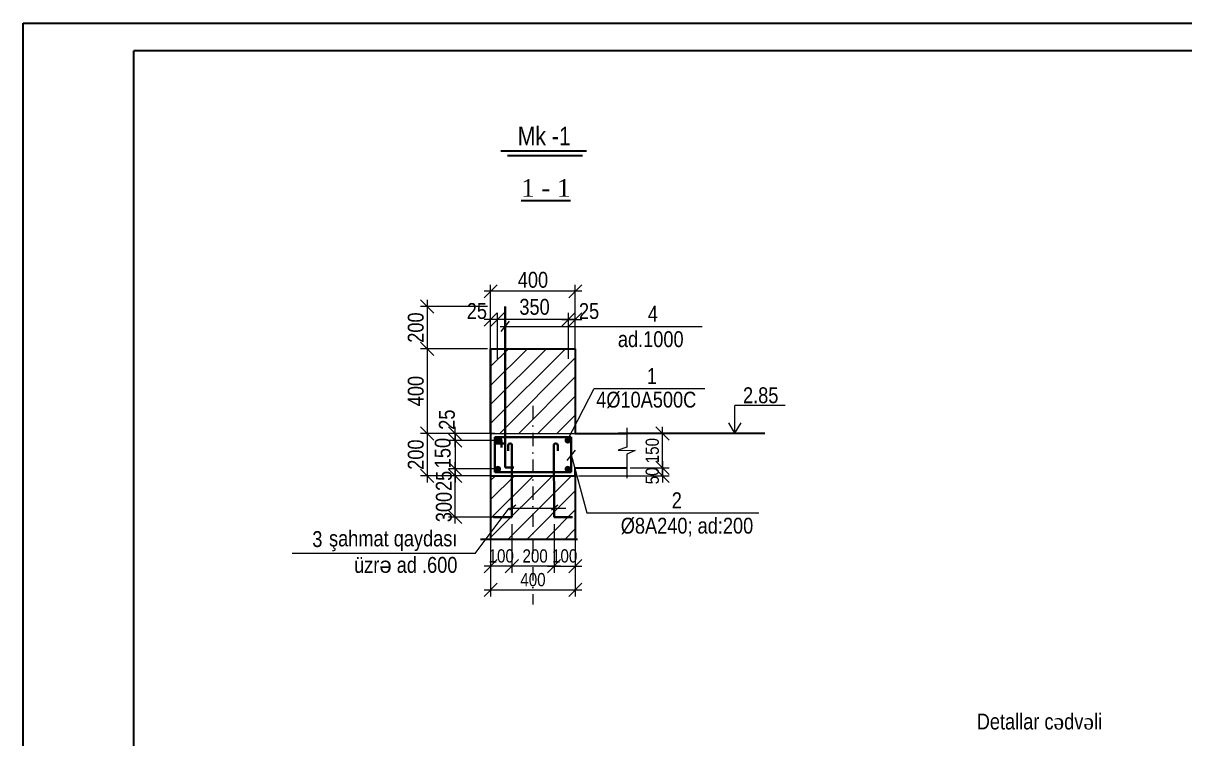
# Model space of a CAD drawing. Header units: millimetres. Extents: x 806395 to 1617731, y -246149 to 193681.
# Drawn here: x 1575733 to 1597666, y -198425 to -184926 of the extents above; entities that cross this region are included whole.
import ezdxf

# ---------------------------------------------------------------- set-up
doc = ezdxf.new("R2010")
doc.units = ezdxf.units.MM
doc.linetypes.add('DASHDOTX2', pattern=[50.8, 25.4, -12.7, 0, -12.7])
doc.linetypes.add('Dot & Dashed', pattern=[670.277762, 352.777767, -176.388884, 0, -141.111112])
doc.layers.add('ARMATUR', color=7, linetype='Continuous', lineweight=30)
doc.layers.add('РАЗМЕРЫ', color=80, linetype='Continuous', lineweight=9)
doc.layers.add('Ox xetti', color=7, linetype='Continuous')
doc.styles.add('style1', font='A3TI(LA).TTF', dxfattribs={"height": 400})
doc.styles.add('style6', font='ARIALN.TTF', dxfattribs={"height": 300})
doc.styles.add('Times New  Roman', font='times.ttf')
doc.dimstyles.new('DIM_100', dxfattribs={"dimscale": 100, "dimtxt": 400, "dimasz": 2.5, "dimexe": 1.25, "dimexo": 0.625, "dimtad": 1, "dimdec": 0, "dimtxsty": 'style1', "dimblk": 'OBLIQUE', "dimcen": 2.5, "dimdle": 1.25, "dimclrd": 251, "dimclre": 251, "dimaunit": 1, "dimadec": 3, "dimazin": 0, "dimtfac": 1, "dimtdec": 0, "dimtmove": 1, "dimatfit": 3, "dimfxl": 1.25, "dimlwd": 13, "dimlwe": 5, "dimarcsym": 0})

# ---------------------------------------------------------------- blocks, each defined once
blk = doc.blocks.new('_Oblique')
at = {"color": 0, "linetype": 'ByBlock', "lineweight": -2}
blk.add_line((-0.5, -0.5), (0.5, 0.5), dxfattribs=at)
blk = doc.blocks.new('*D305')
at = {"color": 251, "lineweight": 5, "ltscale": 15, "transparency": 16777216}
for p, q in [((1584566, -194522), (1584566, -195306)), ((1584968, -194392), (1584968, -195306))]:
    blk.add_line(p, q, dxfattribs=at)
at = {"color": 251, "linetype": 'ByBlock', "lineweight": 13, "ltscale": 15, "transparency": 16777216}
blk.add_line((1585093, -195181), (1584441, -195181), dxfattribs=at)
at = {"layer": 'Defpoints', "color": 0, "ltscale": 15, "transparency": 16777216}
for p in [(1584566, -194459), (1584968, -194329), (1584566, -195181)]:
    blk.add_point(p, dxfattribs=at)
at = {"color": 251, "lineweight": 13, "ltscale": 15, "transparency": 16777216, "xscale": 250, "yscale": 250, "zscale": 250, "rotation": 180}
blk.add_blockref('_Oblique', (1584566, -195181), dxfattribs=at)
at = {"color": 251, "lineweight": 13, "ltscale": 15, "transparency": 16777216, "xscale": 250, "yscale": 250, "zscale": 250}
blk.add_blockref('_Oblique', (1584968, -195181), dxfattribs=at)
at = {"color": 0, "lineweight": 15, "ltscale": 15, "transparency": 16777216, "insert": (1584767, -194991), "char_height": 300, "attachment_point": 5, "style": 'style6'}
blk.add_mtext('{\\H0.83333x;100}', dxfattribs=at)
blk = doc.blocks.new('*D306')
at = {"color": 251, "lineweight": 5, "ltscale": 15, "transparency": 16777216}
for p, q in [((1585764, -194454), (1585764, -195306)), ((1584968, -195043), (1584968, -195306))]:
    blk.add_line(p, q, dxfattribs=at)
at = {"color": 251, "linetype": 'ByBlock', "lineweight": 13, "ltscale": 15, "transparency": 16777216}
blk.add_line((1585889, -195181), (1584843, -195181), dxfattribs=at)
at = {"layer": 'Defpoints', "color": 0, "ltscale": 15, "transparency": 16777216}
for p in [(1585764, -194392), (1584968, -194980), (1584968, -195181)]:
    blk.add_point(p, dxfattribs=at)
at = {"color": 251, "lineweight": 13, "ltscale": 15, "transparency": 16777216, "xscale": 250, "yscale": 250, "zscale": 250, "rotation": 180}
blk.add_blockref('_Oblique', (1584968, -195181), dxfattribs=at)
at = {"color": 251, "lineweight": 13, "ltscale": 15, "transparency": 16777216, "xscale": 250, "yscale": 250, "zscale": 250}
blk.add_blockref('_Oblique', (1585764, -195181), dxfattribs=at)
at = {"color": 0, "lineweight": 15, "ltscale": 15, "transparency": 16777216, "insert": (1585407, -194992), "char_height": 300, "attachment_point": 5, "style": 'style6'}
blk.add_mtext('{\\fArial Narrow|b0|i0|c238|p34;\\H0.83333x;200}', dxfattribs=at)
blk = doc.blocks.new('*D307')
at = {"color": 251, "lineweight": 5, "ltscale": 15, "transparency": 16777216}
for p, q in [((1584566, -195243), (1584566, -195754)), ((1586166, -195243), (1586166, -195754))]:
    blk.add_line(p, q, dxfattribs=at)
at = {"color": 251, "linetype": 'ByBlock', "lineweight": 13, "ltscale": 15, "transparency": 16777216}
blk.add_line((1584441, -195629), (1586291, -195629), dxfattribs=at)
at = {"layer": 'Defpoints', "color": 0, "ltscale": 15, "transparency": 16777216}
for p in [(1584566, -195181), (1586166, -195181), (1586166, -195629)]:
    blk.add_point(p, dxfattribs=at)
at = {"color": 251, "lineweight": 13, "ltscale": 15, "transparency": 16777216, "xscale": 250, "yscale": 250, "zscale": 250, "rotation": 180}
blk.add_blockref('_Oblique', (1584566, -195629), dxfattribs=at)
at = {"color": 251, "lineweight": 13, "ltscale": 15, "transparency": 16777216, "xscale": 250, "yscale": 250, "zscale": 250}
blk.add_blockref('_Oblique', (1586166, -195629), dxfattribs=at)
at = {"color": 0, "lineweight": 15, "ltscale": 15, "transparency": 16777216, "insert": (1585366, -195439), "char_height": 300, "attachment_point": 5, "style": 'style6'}
blk.add_mtext('{\\H0.83333x;400}', dxfattribs=at)
blk = doc.blocks.new('*D308')
at = {"color": 251, "linetype": 'ByBlock', "lineweight": 13, "ltscale": 15, "transparency": 16777216}
blk.add_line((1583367, -192551), (1583367, -193601), dxfattribs=at)
at = {"color": 251, "lineweight": 5, "ltscale": 15, "transparency": 16777216}
for p, q in [((1584504, -192676), (1583242, -192676)), ((1584504, -193476), (1583242, -193476))]:
    blk.add_line(p, q, dxfattribs=at)
at = {"layer": 'Defpoints', "color": 0, "ltscale": 15, "transparency": 16777216}
for p in [(1584566, -192676), (1583367, -193476), (1584566, -193476)]:
    blk.add_point(p, dxfattribs=at)
at = {"color": 251, "lineweight": 13, "ltscale": 15, "transparency": 16777216, "xscale": 250, "yscale": 250, "zscale": 250}
for p, rotation in [((1583367, -192676), 90), ((1583367, -193476), 270)]:
    blk.add_blockref('_Oblique', p, dxfattribs=dict(at, rotation=rotation))
at = {"color": 0, "lineweight": 15, "ltscale": 15, "transparency": 16777216, "insert": (1583152, -193076), "char_height": 300, "attachment_point": 5, "rotation": 90, "style": 'style6'}
blk.add_mtext('200', dxfattribs=at)
blk = doc.blocks.new('*D309')
at = {"color": 251, "linetype": 'ByBlock', "lineweight": 13, "ltscale": 15, "transparency": 16777216}
blk.add_line((1583898, -192932), (1583898, -192551), dxfattribs=at)
at = {"color": 251, "lineweight": 5, "ltscale": 15, "transparency": 16777216}
for p, q in [((1584644, -192676), (1583773, -192676)), ((1584644, -192807), (1583773, -192807))]:
    blk.add_line(p, q, dxfattribs=at)
at = {"layer": 'Defpoints', "color": 0, "ltscale": 15, "transparency": 16777216}
for p in [(1583898, -192676), (1584707, -192676), (1584707, -192807)]:
    blk.add_point(p, dxfattribs=at)
at = {"color": 251, "lineweight": 13, "ltscale": 15, "transparency": 16777216, "xscale": 250, "yscale": 250, "zscale": 250}
for p, rotation in [((1583898, -192676), 90), ((1583898, -192807), 270)]:
    blk.add_blockref('_Oblique', p, dxfattribs=dict(at, rotation=rotation))
at = {"color": 0, "lineweight": 15, "ltscale": 15, "transparency": 16777216, "insert": (1583741, -192416), "char_height": 300, "attachment_point": 5, "rotation": 90, "style": 'style6'}
blk.add_mtext('{\\fArial Narrow|b0|i0|c238|p34;25}', dxfattribs=at)
blk = doc.blocks.new('*D310')
at = {"color": 251, "linetype": 'ByBlock', "lineweight": 13, "ltscale": 15, "transparency": 16777216}
blk.add_line((1583898, -193221), (1583898, -193601), dxfattribs=at)
at = {"color": 251, "lineweight": 5, "ltscale": 15, "transparency": 16777216}
for p, q in [((1584644, -193346), (1583773, -193346)), ((1584644, -193476), (1583773, -193476))]:
    blk.add_line(p, q, dxfattribs=at)
at = {"layer": 'Defpoints', "color": 0, "ltscale": 15, "transparency": 16777216}
for p in [(1584707, -193346), (1583898, -193476), (1584707, -193476)]:
    blk.add_point(p, dxfattribs=at)
at = {"color": 251, "lineweight": 13, "ltscale": 15, "transparency": 16777216, "xscale": 250, "yscale": 250, "zscale": 250}
for p, rotation in [((1583898, -193346), 90), ((1583898, -193476), 270)]:
    blk.add_blockref('_Oblique', p, dxfattribs=dict(at, rotation=rotation))
at = {"color": 0, "lineweight": 15, "ltscale": 15, "transparency": 16777216, "insert": (1583683, -193572), "char_height": 300, "attachment_point": 5, "rotation": 90, "style": 'style6'}
blk.add_mtext('{\\fArial Narrow|b0|i0|c238|p34;25}', dxfattribs=at)
blk = doc.blocks.new('*D311')
at = {"color": 251, "linetype": 'ByBlock', "lineweight": 13, "ltscale": 15, "transparency": 16777216}
blk.add_line((1583898, -192682), (1583898, -193471), dxfattribs=at)
at = {"color": 251, "lineweight": 5, "ltscale": 15, "transparency": 16777216}
for p, q in [((1584043, -192807), (1583773, -192807)), ((1584043, -193346), (1583773, -193346))]:
    blk.add_line(p, q, dxfattribs=at)
at = {"layer": 'Defpoints', "color": 0, "ltscale": 15, "transparency": 16777216}
for p in [(1584105, -192807), (1583898, -193346), (1584105, -193346)]:
    blk.add_point(p, dxfattribs=at)
at = {"color": 251, "lineweight": 13, "ltscale": 15, "transparency": 16777216, "xscale": 250, "yscale": 250, "zscale": 250}
for p, rotation in [((1583898, -192807), 90), ((1583898, -193346), 270)]:
    blk.add_blockref('_Oblique', p, dxfattribs=dict(at, rotation=rotation))
at = {"color": 0, "lineweight": 15, "ltscale": 15, "transparency": 16777216, "insert": (1583662, -193047), "char_height": 300, "attachment_point": 5, "rotation": 90, "style": 'style6'}
blk.add_mtext('{\\fArial Narrow|b0|i0|c238|p34;150}', dxfattribs=at)
blk = doc.blocks.new('*D312')
at = {"color": 251, "lineweight": 5, "ltscale": 15, "transparency": 16777216}
for p, q in [((1584566, -190934), (1584566, -189866)), ((1586166, -190962), (1586166, -189866))]:
    blk.add_line(p, q, dxfattribs=at)
at = {"color": 251, "linetype": 'ByBlock', "lineweight": 13, "ltscale": 15, "transparency": 16777216}
blk.add_line((1586291, -189991), (1584441, -189991), dxfattribs=at)
at = {"layer": 'Defpoints', "color": 0, "ltscale": 15, "transparency": 16777216}
for p in [(1584566, -189991), (1584566, -190997), (1586166, -191024)]:
    blk.add_point(p, dxfattribs=at)
at = {"color": 251, "lineweight": 13, "ltscale": 15, "transparency": 16777216, "xscale": 250, "yscale": 250, "zscale": 250, "rotation": 180}
blk.add_blockref('_Oblique', (1584566, -189991), dxfattribs=at)
at = {"color": 251, "lineweight": 13, "ltscale": 15, "transparency": 16777216, "xscale": 250, "yscale": 250, "zscale": 250}
blk.add_blockref('_Oblique', (1586166, -189991), dxfattribs=at)
at = {"color": 0, "lineweight": 15, "ltscale": 15, "transparency": 16777216, "insert": (1585366, -189775), "char_height": 300, "attachment_point": 5, "style": 'style6'}
blk.add_mtext('400', dxfattribs=at)
blk = doc.blocks.new('*D313')
at = {"color": 251, "linetype": 'ByBlock', "lineweight": 13, "ltscale": 15, "transparency": 16777216}
blk.add_line((1585910, -190522), (1586291, -190522), dxfattribs=at)
at = {"color": 251, "lineweight": 5, "ltscale": 15, "transparency": 16777216}
for p, q in [((1586035, -191268), (1586035, -190397)), ((1586166, -191268), (1586166, -190397))]:
    blk.add_line(p, q, dxfattribs=at)
at = {"layer": 'Defpoints', "color": 0, "ltscale": 15, "transparency": 16777216}
for p in [(1586166, -190522), (1586035, -191330), (1586166, -191330)]:
    blk.add_point(p, dxfattribs=at)
at = {"color": 251, "lineweight": 13, "ltscale": 15, "transparency": 16777216, "xscale": 250, "yscale": 250, "zscale": 250, "rotation": 180}
blk.add_blockref('_Oblique', (1586035, -190522), dxfattribs=at)
at = {"color": 251, "lineweight": 13, "ltscale": 15, "transparency": 16777216, "xscale": 250, "yscale": 250, "zscale": 250}
blk.add_blockref('_Oblique', (1586166, -190522), dxfattribs=at)
at = {"color": 0, "lineweight": 15, "ltscale": 15, "transparency": 16777216, "insert": (1586426, -190365), "char_height": 300, "attachment_point": 5, "style": 'style6'}
blk.add_mtext('{\\fArial Narrow|b0|i0|c238|p34;25}', dxfattribs=at)
blk = doc.blocks.new('*D314')
at = {"color": 251, "linetype": 'ByBlock', "lineweight": 13, "ltscale": 15, "transparency": 16777216}
blk.add_line((1584822, -190522), (1584441, -190522), dxfattribs=at)
at = {"color": 251, "lineweight": 5, "ltscale": 15, "transparency": 16777216}
for p, q in [((1584566, -191268), (1584566, -190397)), ((1584697, -191268), (1584697, -190397))]:
    blk.add_line(p, q, dxfattribs=at)
at = {"layer": 'Defpoints', "color": 0, "ltscale": 15, "transparency": 16777216}
for p in [(1584566, -190522), (1584566, -191330), (1584697, -191330)]:
    blk.add_point(p, dxfattribs=at)
at = {"color": 251, "lineweight": 13, "ltscale": 15, "transparency": 16777216, "xscale": 250, "yscale": 250, "zscale": 250, "rotation": 180}
blk.add_blockref('_Oblique', (1584566, -190522), dxfattribs=at)
at = {"color": 251, "lineweight": 13, "ltscale": 15, "transparency": 16777216, "xscale": 250, "yscale": 250, "zscale": 250}
blk.add_blockref('_Oblique', (1584697, -190522), dxfattribs=at)
at = {"color": 0, "lineweight": 15, "ltscale": 15, "transparency": 16777216, "insert": (1584306, -190365), "char_height": 300, "attachment_point": 5, "style": 'style6'}
blk.add_mtext('{\\fArial Narrow|b0|i0|c238|p34;25}', dxfattribs=at)
blk = doc.blocks.new('*D315')
at = {"color": 251, "linetype": 'ByBlock', "lineweight": 13, "ltscale": 15, "transparency": 16777216}
blk.add_line((1586160, -190522), (1584572, -190522), dxfattribs=at)
at = {"color": 251, "lineweight": 5, "ltscale": 15, "transparency": 16777216}
for p, q in [((1584697, -190770), (1584697, -190397)), ((1586035, -190666), (1586035, -190397))]:
    blk.add_line(p, q, dxfattribs=at)
at = {"layer": 'Defpoints', "color": 0, "ltscale": 15, "transparency": 16777216}
for p in [(1584697, -190522), (1586035, -190729), (1584697, -190832)]:
    blk.add_point(p, dxfattribs=at)
at = {"color": 251, "lineweight": 13, "ltscale": 15, "transparency": 16777216, "xscale": 250, "yscale": 250, "zscale": 250, "rotation": 180}
blk.add_blockref('_Oblique', (1584697, -190522), dxfattribs=at)
at = {"color": 251, "lineweight": 13, "ltscale": 15, "transparency": 16777216, "xscale": 250, "yscale": 250, "zscale": 250}
blk.add_blockref('_Oblique', (1586035, -190522), dxfattribs=at)
at = {"color": 0, "lineweight": 15, "ltscale": 15, "transparency": 16777216, "insert": (1585396, -190286), "char_height": 300, "attachment_point": 5, "style": 'style6'}
blk.add_mtext('{\\fArial Narrow|b0|i0|c238|p34;350}', dxfattribs=at)
blk = doc.blocks.new('*D316')
at = {"color": 251, "lineweight": 5, "ltscale": 15, "transparency": 16777216}
for p, q in [((1585764, -194392), (1585764, -195306)), ((1586166, -194522), (1586166, -195306))]:
    blk.add_line(p, q, dxfattribs=at)
at = {"color": 251, "linetype": 'ByBlock', "lineweight": 13, "ltscale": 15, "transparency": 16777216}
blk.add_line((1585639, -195181), (1586291, -195181), dxfattribs=at)
at = {"layer": 'Defpoints', "color": 0, "ltscale": 15, "transparency": 16777216}
for p in [(1585764, -194329), (1586166, -194459), (1586166, -195181)]:
    blk.add_point(p, dxfattribs=at)
at = {"color": 251, "lineweight": 13, "ltscale": 15, "transparency": 16777216, "xscale": 250, "yscale": 250, "zscale": 250, "rotation": 180}
blk.add_blockref('_Oblique', (1585764, -195181), dxfattribs=at)
at = {"color": 251, "lineweight": 13, "ltscale": 15, "transparency": 16777216, "xscale": 250, "yscale": 250, "zscale": 250}
blk.add_blockref('_Oblique', (1586166, -195181), dxfattribs=at)
at = {"color": 0, "lineweight": 15, "ltscale": 15, "transparency": 16777216, "insert": (1585965, -194991), "char_height": 300, "attachment_point": 5, "style": 'style6'}
blk.add_mtext('{\\H0.83333x;100}', dxfattribs=at)
blk = doc.blocks.new('*D317')
at = {"color": 251, "linetype": 'ByBlock', "lineweight": 13, "ltscale": 15, "transparency": 16777216}
blk.add_line((1583898, -194380), (1583898, -193221), dxfattribs=at)
at = {"color": 251, "lineweight": 5, "ltscale": 15, "transparency": 16777216}
for p, q in [((1584504, -193346), (1583773, -193346)), ((1584906, -194255), (1583773, -194255))]:
    blk.add_line(p, q, dxfattribs=at)
at = {"layer": 'Defpoints', "color": 0, "ltscale": 15, "transparency": 16777216}
for p in [(1583898, -193346), (1584566, -193346), (1584968, -194255)]:
    blk.add_point(p, dxfattribs=at)
at = {"color": 251, "lineweight": 13, "ltscale": 15, "transparency": 16777216, "xscale": 250, "yscale": 250, "zscale": 250}
for p, rotation in [((1583898, -193346), 90), ((1583898, -194255), 270)]:
    blk.add_blockref('_Oblique', p, dxfattribs=dict(at, rotation=rotation))
at = {"color": 0, "lineweight": 15, "ltscale": 15, "transparency": 16777216, "insert": (1583683, -194066), "char_height": 300, "attachment_point": 5, "rotation": 90, "style": 'style6'}
blk.add_mtext('300', dxfattribs=at)
blk = doc.blocks.new('*D318')
at = {"color": 251, "linetype": 'ByBlock', "lineweight": 13, "transparency": 16777216}
blk.add_line((1587812, -193451), (1587812, -192551), dxfattribs=at)
at = {"color": 251, "lineweight": 5, "transparency": 16777216}
for p, q in [((1587201, -192676), (1587937, -192676)), ((1587201, -193326), (1587937, -193326))]:
    blk.add_line(p, q, dxfattribs=at)
at = {"layer": 'Defpoints', "color": 0, "transparency": 16777216}
for p in [(1587138, -192676), (1587812, -192676), (1587138, -193326)]:
    blk.add_point(p, dxfattribs=at)
at = {"color": 251, "lineweight": 13, "transparency": 16777216, "xscale": 250, "yscale": 250, "zscale": 250}
for p, rotation in [((1587812, -192676), 90), ((1587812, -193326), 270)]:
    blk.add_blockref('_Oblique', p, dxfattribs=dict(at, rotation=rotation))
at = {"color": 0, "transparency": 16777216, "insert": (1587622, -193001), "char_height": 300, "attachment_point": 5, "rotation": 90, "style": 'style6'}
blk.add_mtext('{\\H0.8333x;150}', dxfattribs=at)
blk = doc.blocks.new('*D319')
at = {"color": 251, "linetype": 'ByBlock', "lineweight": 13, "transparency": 16777216}
blk.add_line((1587812, -193201), (1587812, -193601), dxfattribs=at)
at = {"color": 251, "lineweight": 5, "transparency": 16777216}
for p, q in [((1587263, -193326), (1587937, -193326)), ((1586229, -193476), (1587937, -193476))]:
    blk.add_line(p, q, dxfattribs=at)
at = {"layer": 'Defpoints', "color": 0, "transparency": 16777216}
for p in [(1587201, -193326), (1586166, -193476), (1587812, -193476)]:
    blk.add_point(p, dxfattribs=at)
at = {"color": 251, "lineweight": 13, "transparency": 16777216, "xscale": 250, "yscale": 250, "zscale": 250}
for p, rotation in [((1587812, -193326), 90), ((1587812, -193476), 270)]:
    blk.add_blockref('_Oblique', p, dxfattribs=dict(at, rotation=rotation))
at = {"color": 0, "transparency": 16777216, "insert": (1587622, -193477), "char_height": 300, "attachment_point": 5, "rotation": 90, "style": 'style6'}
blk.add_mtext('{\\H0.8333x;50}', dxfattribs=at)
blk = doc.blocks.new('*D320')
at = {"color": 251, "linetype": 'ByBlock', "lineweight": 13, "ltscale": 15, "transparency": 16777216}
blk.add_line((1583367, -190951), (1583367, -192801), dxfattribs=at)
at = {"color": 251, "lineweight": 5, "ltscale": 15, "transparency": 16777216}
for p, q in [((1584504, -191076), (1583242, -191076)), ((1584504, -192676), (1583242, -192676))]:
    blk.add_line(p, q, dxfattribs=at)
at = {"layer": 'Defpoints', "color": 0, "ltscale": 15, "transparency": 16777216}
for p in [(1584566, -191076), (1583367, -192676), (1584566, -192676)]:
    blk.add_point(p, dxfattribs=at)
at = {"color": 251, "lineweight": 13, "ltscale": 15, "transparency": 16777216, "xscale": 250, "yscale": 250, "zscale": 250}
for p, rotation in [((1583367, -191076), 90), ((1583367, -192676), 270)]:
    blk.add_blockref('_Oblique', p, dxfattribs=dict(at, rotation=rotation))
at = {"color": 0, "lineweight": 15, "ltscale": 15, "transparency": 16777216, "insert": (1583152, -191876), "char_height": 300, "attachment_point": 5, "rotation": 90, "style": 'style6'}
blk.add_mtext('400', dxfattribs=at)
blk = doc.blocks.new('*D321')
at = {"color": 251, "linetype": 'ByBlock', "lineweight": 13, "ltscale": 15, "transparency": 16777216}
blk.add_line((1583367, -190151), (1583367, -191201), dxfattribs=at)
at = {"color": 251, "lineweight": 5, "ltscale": 15, "transparency": 16777216}
for p, q in [((1584504, -190276), (1583242, -190276)), ((1584504, -191076), (1583242, -191076))]:
    blk.add_line(p, q, dxfattribs=at)
at = {"layer": 'Defpoints', "color": 0, "ltscale": 15, "transparency": 16777216}
for p in [(1584566, -190276), (1583367, -191076), (1584566, -191076)]:
    blk.add_point(p, dxfattribs=at)
at = {"color": 251, "lineweight": 13, "ltscale": 15, "transparency": 16777216, "xscale": 250, "yscale": 250, "zscale": 250}
for p, rotation in [((1583367, -190276), 90), ((1583367, -191076), 270)]:
    blk.add_blockref('_Oblique', p, dxfattribs=dict(at, rotation=rotation))
at = {"color": 0, "lineweight": 15, "ltscale": 15, "transparency": 16777216, "insert": (1583152, -190676), "char_height": 300, "attachment_point": 5, "rotation": 90, "style": 'style6'}
blk.add_mtext('200', dxfattribs=at)
blk = doc.blocks.new('vververvg')
at = {"color": 1, "lineweight": 25}
for p, q in [((1575731, -20955), (1617734, -20955)), ((1575731, -50629), (1575731, -20955))]:
    blk.add_line(p, q, dxfattribs=at)
at = {"color": 1, "lineweight": 25, "ltscale": 15}
for p, q in [((1617212, -21477), (1577820, -21477)), ((1577821, -50106), (1577821, -21476))]:
    blk.add_line(p, q, dxfattribs=at)

msp = doc.modelspace()

# ---------------------------------------------------------------- hatches: boundary and pattern name
at = {"lineweight": 9, "ltscale": 15}
h = msp.add_hatch(dxfattribs=at)
h.set_pattern_fill('ANSI31', color=4, scale=80)
h.set_pattern_definition([(45, (591568.7, 11759.25), (-179.60512, 179.60512), [])])
h.paths.add_polyline_path([(1586166.14, -191076.467), (1584839.056, -191076.467), (1584839.056, -192676.467), (1586086.244, -192676.467), (1586166.14, -192521.27)])
h.paths.add_polyline_path([(1584839.056, -191076.467), (1584566.18, -191076.467), (1584566.18, -192676.467), (1584839.056, -192676.467)])
at = {"ltscale": 25}
h = msp.add_hatch(color=256, dxfattribs=at)
edge = h.paths.add_edge_path()
edge.add_arc((1584706.846, -192807.133), 60.18, 0, 360)
h = msp.add_hatch(color=256, dxfattribs=at)
edge = h.paths.add_edge_path()
edge.add_arc((1586023.569, -192807.313), 60.18, 0, 360)
h = msp.add_hatch(color=256, dxfattribs=at)
edge = h.paths.add_edge_path()
edge.add_arc((1584703.649, -193347.313), 60.18, 0, 360)
h = msp.add_hatch(color=256, dxfattribs=at)
edge = h.paths.add_edge_path()
edge.add_arc((1586023.569, -193347.313), 60.18, 0, 360)
at = {"lineweight": 9, "ltscale": 15}
h = msp.add_hatch(dxfattribs=at)
h.set_pattern_fill('ANSI31', color=4, scale=80)
h.set_pattern_definition([(45, (1523786.1, 2378305.86), (-179.605122, 179.605122), [])])
h.paths.add_polyline_path([(1584566.18, -194671.889), (1585611.654, -194671.889), (1585623.183, -194671.889), (1586166.14, -194674.954), (1586166.14, -193476.467), (1584566.18, -193476.467)])
h.paths.add_polyline_path([(1586166.14, -194674.954), (1586166.14, -194471.177), (1586166.14, -194596.298), (1586166.14, -194671.889), (1586166.14, -193476.467)], flags=17)

# ---------------------------------------------------------------- linework, layer by layer
at = {"color": 0}
for p, q in [((1584759.128, -187335.806), (1586377.799, -187335.806)), ((1584882.026, -187427.721), (1586299.865, -187427.721))]:
    msp.add_line(p, q, dxfattribs=at)
at = {"lineweight": 9}
for p, q in [((1584918.124, -190555.806), (1584759.987, -190750.295)), ((1586165.168, -192994.21), (1586007.031, -193188.698))]:
    msp.add_line(p, q, dxfattribs=at)
at = {"linetype": 'Dot & Dashed', "lineweight": 9, "ltscale": 15}
for p, q in [((1584744.6, -190653.051), (1588564.796, -190653.051)), ((1586013.735, -192817.313), (1586524.347, -191825.457)), ((1586524.347, -191825.457), (1588615.552, -191825.457)), ((1586086.1, -193077.581), (1586385.935, -194176.885)), ((1586385.935, -194176.885), (1589634.702, -194176.885))]:
    msp.add_line(p, q, dxfattribs=at)
at = {"color": 3, "lineweight": 25, "ltscale": 15}
for p, q in [((1584566.18, -191076.467), (1586166.14, -191076.467)), ((1584566.18, -191076.467), (1584566.18, -191876.467)), ((1584566.18, -192676.467), (1584566.18, -191076.467)), ((1584566.18, -191076.467), (1586166.14, -191076.467)), ((1586166.14, -191076.467), (1586166.14, -192676.467)), ((1584566.18, -191876.467), (1584566.18, -192676.467)), ((1584566.18, -192676.467), (1584566.18, -193476.467)), ((1589746.694, -192676.467), (1586973.473, -192676.467)), ((1586166.14, -193476.467), (1586166.14, -193326.467)), ((1584566.18, -193476.467), (1586166.14, -193476.467))]:
    msp.add_line(p, q, dxfattribs=at)
at = {"color": 0, "lineweight": 9, "ltscale": 15}
for p, q in [((1590133.22, -192147.499), (1589183.283, -192147.499)), ((1589183.283, -192673.295), (1589067.544, -192476.303)), ((1589183.283, -192673.295), (1589299.022, -192476.303)), ((1584275.376, -194945.619), (1580817.854, -194945.619))]:
    msp.add_line(p, q, dxfattribs=at)
at = {"color": 7, "lineweight": 15, "ltscale": 80}
msp.add_line((1584566.18, -192676.467), (1586166.14, -192676.467), dxfattribs=at)
for p, q in [((1586166.14, -192676.467), (1587138.305, -192676.467)), ((1586166.14, -193326.467), (1587138.305, -193326.467))]:
    msp.add_line(p, q)
at = {"lineweight": 9, "ltscale": 15}
for p, q in [((1584275.376, -194945.619), (1584914.954, -194089.9)), ((1584914.954, -194089.9), (1585989.386, -194089.9))]:
    msp.add_line(p, q, dxfattribs=at)
at = {"lineweight": 15, "ltscale": 15}
for p, q in [((1585041.785, -194032.408), (1584921.061, -194126.767)), ((1585837.604, -194032.408), (1585716.88, -194126.767))]:
    msp.add_line(p, q, dxfattribs=at)
at = {"color": 0, "lineweight": 9, "ltscale": 15}
msp.add_lwpolyline([(1589183.283, -192673.295), (1589183.283, -192147.499)], dxfattribs=at)
at = {"color": 7, "lineweight": 15, "ltscale": 15}
msp.add_lwpolyline([(1587138.305, -192570.264), (1587138.305, -192934.289), (1586976.582, -192992.277), (1587298.899, -192999.781), (1587138.305, -193067.354), (1587138.305, -193519.703)], dxfattribs=at)
at = {"color": 3, "lineweight": 25, "ltscale": 15}
for points in [[(1584566.18, -193476.467), (1584566.18, -194671.889)], [(1586166.14, -193476.467), (1586166.14, -194671.889)], [(1584372.093, -194671.889), (1586208.83, -194671.889)]]:
    msp.add_lwpolyline(points, dxfattribs=at)
at = {"layer": 'ARMATUR'}
for p, q in [((1584646.18, -192746.467), (1586086.1, -192746.467)), ((1584646.18, -192746.467), (1584646.18, -193408.695)), ((1586086.1, -192746.467), (1586086.1, -193408.695)), ((1584841.584, -192867.313), (1584646.18, -192867.313)), ((1584768.863, -192807.133), (1584768.863, -192939.394)), ((1584646.18, -193408.695), (1586086.1, -193408.695))]:
    msp.add_line(p, q, dxfattribs=at)
msp.add_circle((1584706.846, -192807.133), 60.18, dxfattribs=at)
at = {"layer": 'Ox xetti', "linetype": 'DASHDOTX2', "lineweight": 15, "ltscale": 10}
msp.add_line((1585366.14, -192153.754), (1585366.14, -195907.106), dxfattribs=at)
at = {"layer": 'РАЗМЕРЫ', "color": 0, "lineweight": 30, "ltscale": 15}
for p, q in [((1584839.056, -193321.441), (1584839.056, -190276.467)), ((1584899.135, -193003.093), (1584899.135, -192902.549)), ((1584969.076, -192886.192), (1584968.114, -194254.986)), ((1585763.203, -192886.192), (1585764.165, -194254.986)), ((1585833.144, -193003.093), (1585833.144, -192902.549)), ((1584839.056, -193321.441), (1585003.73, -193321.441)), ((1584968.114, -194255.231), (1584619.075, -194254.986)), ((1585764.166, -194255.231), (1586113.204, -194254.986))]:
    msp.add_line(p, q, dxfattribs=at)
for points in [[(1584899.135, -192902.549), (1584899.135, -192847.642), (1584969.093, -192862.249), (1584969.076, -192886.192)], [(1585833.144, -192902.549), (1585833.144, -192847.642), (1585763.186, -192862.249), (1585763.203, -192886.192)]]:
    msp.add_open_spline(points, degree=3, dxfattribs=at)

# ---------------------------------------------------------------- block references
at = {"xscale": 0.9998965338851526, "yscale": 0.9998965338851526, "zscale": 0.9998965338851526}
msp.add_blockref('vververvg', (164.32, -163973.739), dxfattribs=at)

# ---------------------------------------------------------------- texts
at = {"color": 0, "insert": (1585578.878, -187056.876), "char_height": 350, "attachment_point": 5, "style": 'style6'}
msp.add_mtext('{\\fArial Narrow|b0|i0|c238|p34;M}k {\\fArial Narrow|b0|i0|c162|p34;-\\fArial Narrow|b0|i0|c238|p34;1}', dxfattribs=at)
at = {"color": 0, "insert": (1585545.928, -188037.528), "char_height": 336, "width": 3851.02087, "attachment_point": 5, "style": 'Times New  Roman'}
msp.add_mtext('{\\fTimes New Roman|b0|i0|c238|p18;\\L 1 - 1}', dxfattribs=at)
at = {"char_height": 300, "style": 'style6'}
for s, insert, width, attachment_point in [('{\\fArial Narrow|b0|i0|c238|p34;           }4', (1586486.259, -190264.925), 7536.4305, 1), ('{\\fArial Narrow|b0|i0|c238|p34;          }1', (1586561.57, -191441.493), 7536.4305, 1), ('{\\fArial Narrow|b0|i0|c238|p34;           }2', (1586938.061, -193788.76), 7536.4305, 1), ('{\\fArial Narrow|b0|i0|c238|p34;şahmat qaydası \\Püzr\\fArial|b0|i0|c238|p34;ə\\fArial Narrow|b0|i0|c238|p34; }аd {\\fArial Narrow|b0|i0|c238|p34;.6}00 ', (1583938.285, -194508.978), 12573.31765, 3)]:
    msp.add_mtext(s, dxfattribs=dict(at, insert=insert, width=width, attachment_point=attachment_point))
at = {"color": 0, "lineweight": 5, "ltscale": 15, "char_height": 300, "attachment_point": 3, "style": 'style6'}
for s, insert in [('ad.1000', (1588213.003, -190744.406)), ('Ø{\\fArial Narrow|b0|i0|c238|p34;8A240; }а{\\fArial Narrow|b0|i0|c238|p34;d}:{\\fArial Narrow|b0|i0|c238|p34;2}00  ', (1589528.79, -194268.241))]:
    msp.add_mtext(s, dxfattribs=dict(at, insert=insert))
at = {"color": 0, "lineweight": 5, "ltscale": 15, "insert": (1588452.355, -191887.42), "char_height": 300, "width": 826.33978, "attachment_point": 3, "style": 'style6'}
msp.add_mtext('4Ø1{\\fArial Narrow|b0|i0|c238|p34;0}A500C\\P   ', dxfattribs=at)
at = {"color": 0, "lineweight": 9, "ltscale": 15, "insert": (1590004.623, -191804.767), "char_height": 300, "width": 826.33978, "attachment_point": 3, "style": 'style6'}
msp.add_mtext('2.85', dxfattribs=at)
at = {"insert": (1581291.081, -194673.633), "char_height": 300, "attachment_point": 5, "style": 'style6'}
msp.add_mtext('3', dxfattribs=at)
at = {"color": 0, "lineweight": 0, "insert": (1593752.59, -197968.008), "char_height": 300, "width": 16391.5823, "attachment_point": 1, "style": 'style6'}
msp.add_mtext('{\\fArial Narrow|b0|i0|c238|p34;Detallar c\\fTimes New Roman|b0|i0|c238|p18;ə\\fArial Narrow|b0|i0|c238|p34;dv\\fTimes New Roman|b0|i0|c238|p18;ə\\fArial Narrow|b0|i0|c238|p34;li}', dxfattribs=at)

# ---------------------------------------------------------------- dimensions: what is measured, and where the dimension line sits
at = {"color": 7, "lineweight": 15, "ltscale": 15}
dim = msp.add_linear_dim(base=(1584566.18, -189990.804), p1=(1586166.14, -191024.368), p2=(1584566.18, -190996.892), dimstyle='DIM_100', override={"dimlfac": 0.25, "dimtxsty": 'style6'}, dxfattribs=at)
dim.commit()
dim.dimension.update_dxf_attribs({"geometry": '*D312', "text_midpoint": (1585366.16, -189775.133)})
for base, p1, p2, picture, middle in [((1583367.237, -191076.467), (1584566.18, -190276.467), (1584566.18, -191076.467), '*D321', (1583151.566, -190676.467)), ((1583367.237, -192676.467), (1584566.18, -191076.467), (1584566.18, -192676.467), '*D320', (1583151.566, -191876.467)), ((1583367.237, -193476.467), (1584566.18, -192676.467), (1584566.18, -193476.467), '*D308', (1583151.566, -193076.467))]:
    dim = msp.add_linear_dim(base=base, p1=p1, p2=p2, angle=90, dimstyle='DIM_100', override={"dimlfac": 0.25, "dimtxsty": 'style6'}, dxfattribs=at)
    dim.commit()
    dim.dimension.update_dxf_attribs({"geometry": picture, "text_midpoint": middle})
for base, p1, p2, text, picture, middle in [((1584696.846, -190521.922), (1586035.474, -190728.654), (1584696.846, -190832.417), '{\\fArial Narrow|b0|i0|c238|p34;350}', '*D315', (1585395.852, -190501.48)), ((1586166.14, -190521.922), (1586035.474, -191330.413), (1586166.14, -191330.413), '{\\fArial Narrow|b0|i0|c238|p34;25}', '*D313', (1586426.201, -190580.211)), ((1584566.18, -195180.665), (1584968.114, -194329.085), (1584566.18, -194459.401), '{\\H0.83333x;<>}', '*D305', (1584767.147, -195180.665)), ((1584968.114, -195180.665), (1585764.165, -194391.585), (1584968.114, -194980.41), '{\\fArial Narrow|b0|i0|c238|p34;\\H0.83333x;200}', '*D306', (1585407.161, -195182.096))]:
    dim = msp.add_linear_dim(base=base, p1=p1, p2=p2, text=text, dimstyle='DIM_100', override={"dimlfac": 0.25, "dimtxsty": 'style6'}, dxfattribs=at)
    dim.commit()
    dim.dimension.update_dxf_attribs({"geometry": picture, "text_midpoint": middle, "dimtype": 160})
for base, p1, p2, angle, text, picture, middle in [((1584566.18, -190521.922), (1584696.846, -191330.413), (1584566.18, -191330.413), 180, '{\\fArial Narrow|b0|i0|c238|p34;25}', '*D314', (1584306.118, -190580.211)), ((1583898.355, -192676.467), (1584706.846, -192807.133), (1584706.846, -192676.467), 90, '{\\fArial Narrow|b0|i0|c238|p34;25}', '*D309', (1583956.644, -192416.406)), ((1583898.355, -193345.801), (1584105.087, -192807.133), (1584105.087, -193345.801), 90, '{\\fArial Narrow|b0|i0|c238|p34;150}', '*D311', (1583877.913, -193046.795)), ((1583898.355, -193476.467), (1584706.846, -193345.801), (1584706.846, -193476.467), 270, '{\\fArial Narrow|b0|i0|c238|p34;25}', '*D310', (1583898.355, -193572.204)), ((1583898.355, -193345.801), (1584968.114, -194254.986), (1584566.18, -193345.801), 90, '300', '*D317', (1583898.355, -194065.558)), ((1586166.1, -195180.665), (1585764.165, -194329.085), (1586166.1, -194459.401), 180, '{\\H0.83333x;<>}', '*D316', (1585965.132, -195180.665))]:
    dim = msp.add_linear_dim(base=base, p1=p1, p2=p2, angle=angle, text=text, dimstyle='DIM_100', override={"dimlfac": 0.25, "dimtxsty": 'style6'}, dxfattribs=at)
    dim.commit()
    dim.dimension.update_dxf_attribs({"geometry": picture, "text_midpoint": middle, "dimtype": 160})
dim = msp.add_linear_dim(base=(1587811.798, -192676.467), p1=(1587138.305, -193326.467), p2=(1587138.305, -192676.467), angle=90, text='{\\H0.8333x;150}', dimstyle='DIM_100', override={"dimtxsty": 'style6'})
dim.commit()
dim.dimension.update_dxf_attribs({"geometry": '*D318', "text_midpoint": (1587621.66, -193001.467)})
dim = msp.add_linear_dim(base=(1587811.798, -193476.467), p1=(1587200.805, -193326.467), p2=(1586166.14, -193476.467), angle=90, text='{\\H0.8333x;50}', dimstyle='DIM_100', override={"dimtxsty": 'style6'})
dim.commit()
dim.dimension.update_dxf_attribs({"geometry": '*D319', "text_midpoint": (1587811.798, -193477.262), "dimtype": 160})
dim = msp.add_linear_dim(base=(1586166.14, -195629.396), p1=(1584566.18, -195180.665), p2=(1586166.14, -195180.665), text='{\\H0.83333x;<>}', dimstyle='DIM_100', override={"dimlfac": 0.25, "dimtxsty": 'style6'}, dxfattribs=at)
dim.commit()
dim.dimension.update_dxf_attribs({"geometry": '*D307', "text_midpoint": (1585366.16, -195439.254)})

doc.saveas('drawing.dxf')
